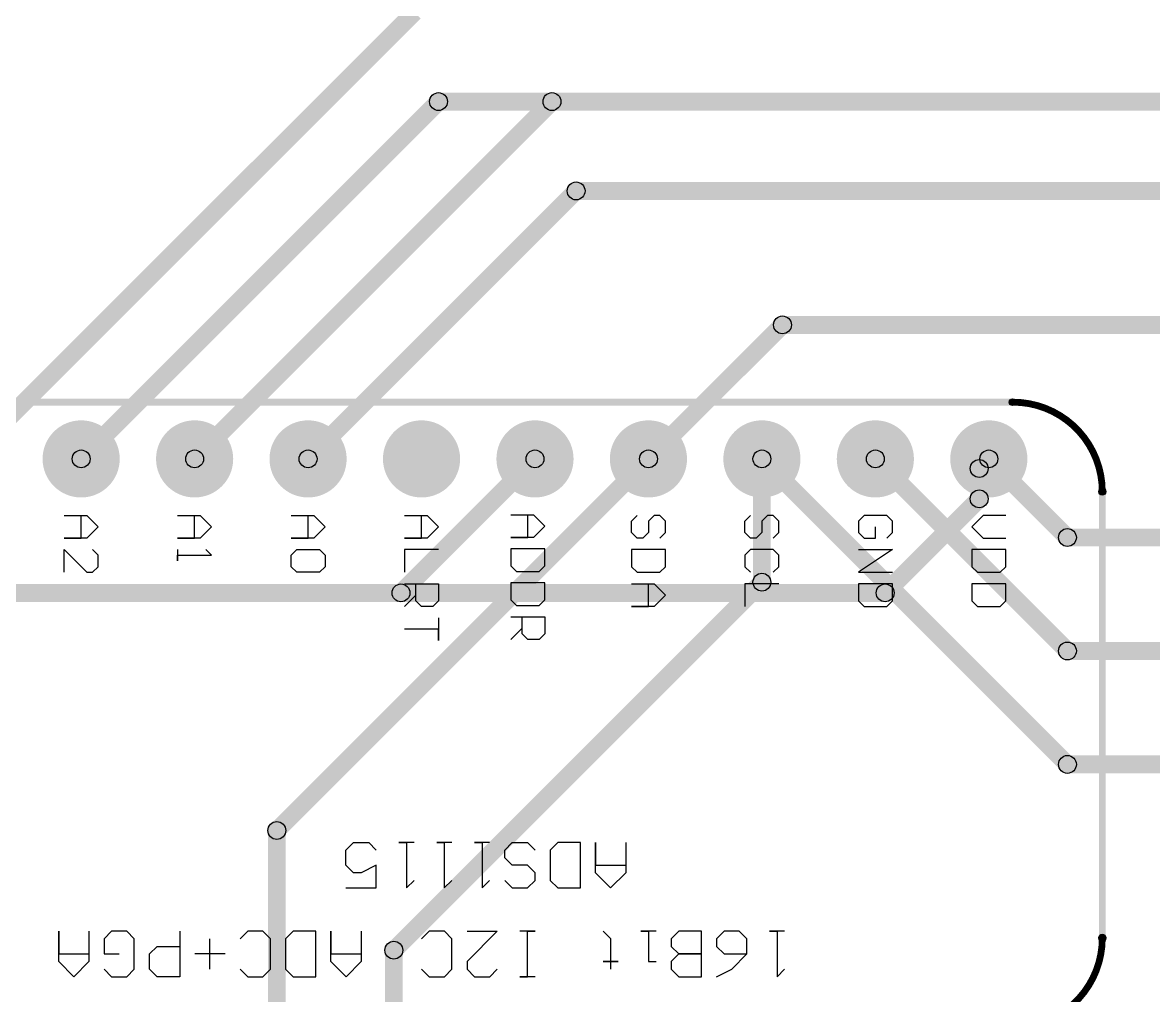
# Model space of a CAD drawing. Header units: millimetres. Extents: x 1.24 to 8.03, y 2.12 to 7.05.
# Drawn here: x 3.964 to 4.961, y 2.913 to 3.77 of the extents above; entities that cross this region are included whole.
import ezdxf

# ---------------------------------------------------------------- set-up
doc = ezdxf.new("R2010")
doc.units = ezdxf.units.MM
doc.header["$MEASUREMENT"] = 0
for name, color, linetype in [('BottomLayer', 5, 'Continuous'), ('BottomSolder', 6, 'Continuous'), ('MultiLayer', 9, 'Continuous'), ('PadHoleLayer', 156, 'Continuous'), ('TopLayer', 1, 'Continuous'), ('TopOverlay', 2, 'Continuous'), ('TopSolder', 216, 'Continuous')]:
    doc.layers.add(name, color=color, linetype=linetype)

# ---------------------------------------------------------------- blocks, each defined once
blk = doc.blocks.new('ADS1115_BREAKOUT_BOARD_NO_HOLES_148')
at = {"layer": 'BottomLayer'}
h = blk.add_hatch(color=5, dxfattribs=at)
edge = h.paths.add_edge_path()
edge.add_arc((0.11, 0.05), 0.03, 0, 360)
h = blk.add_hatch(color=5, dxfattribs=at)
edge = h.paths.add_edge_path()
edge.add_arc((0.21, 0.05), 0.03, 0, 360)
h = blk.add_hatch(color=5, dxfattribs=at)
edge = h.paths.add_edge_path()
edge.add_arc((0.31, 0.05), 0.03, 0, 360)
h = blk.add_hatch(color=5, dxfattribs=at)
edge = h.paths.add_edge_path()
edge.add_arc((0.41, 0.05), 0.03, 0, 360)
h = blk.add_hatch(color=5, dxfattribs=at)
edge = h.paths.add_edge_path()
edge.add_arc((0.51, 0.05), 0.03, 0, 360)
h = blk.add_hatch(color=5, dxfattribs=at)
edge = h.paths.add_edge_path()
edge.add_arc((0.61, 0.05), 0.03, 0, 360)
h = blk.add_hatch(color=5, dxfattribs=at)
edge = h.paths.add_edge_path()
edge.add_arc((0.71, 0.05), 0.03, 0, 360)
h = blk.add_hatch(color=5, dxfattribs=at)
edge = h.paths.add_edge_path()
edge.add_arc((0.81, 0.05), 0.03, 0, 360)
h = blk.add_hatch(color=5, dxfattribs=at)
edge = h.paths.add_edge_path()
edge.add_arc((0.91, 0.05), 0.03, 0, 360)
at = {"layer": 'BottomSolder'}
h = blk.add_hatch(color=6, dxfattribs=at)
edge = h.paths.add_edge_path()
edge.add_arc((0.11, 0.05), 0.034, 0, 360)
h = blk.add_hatch(color=6, dxfattribs=at)
edge = h.paths.add_edge_path()
edge.add_arc((0.21, 0.05), 0.034, 0, 360)
h = blk.add_hatch(color=6, dxfattribs=at)
edge = h.paths.add_edge_path()
edge.add_arc((0.31, 0.05), 0.034, 0, 360)
h = blk.add_hatch(color=6, dxfattribs=at)
edge = h.paths.add_edge_path()
edge.add_arc((0.41, 0.05), 0.034, 0, 360)
h = blk.add_hatch(color=6, dxfattribs=at)
edge = h.paths.add_edge_path()
edge.add_arc((0.51, 0.05), 0.034, 0, 360)
h = blk.add_hatch(color=6, dxfattribs=at)
edge = h.paths.add_edge_path()
edge.add_arc((0.61, 0.05), 0.034, 0, 360)
h = blk.add_hatch(color=6, dxfattribs=at)
edge = h.paths.add_edge_path()
edge.add_arc((0.71, 0.05), 0.034, 0, 360)
h = blk.add_hatch(color=6, dxfattribs=at)
edge = h.paths.add_edge_path()
edge.add_arc((0.81, 0.05), 0.034, 0, 360)
h = blk.add_hatch(color=6, dxfattribs=at)
edge = h.paths.add_edge_path()
edge.add_arc((0.91, 0.05), 0.034, 0, 360)
at = {"layer": 'MultiLayer'}
h = blk.add_hatch(color=9, dxfattribs=at)
edge = h.paths.add_edge_path()
edge.add_arc((0.11, 0.05), 0.03, 0, 360)
h = blk.add_hatch(color=9, dxfattribs=at)
edge = h.paths.add_edge_path()
edge.add_arc((0.21, 0.05), 0.03, 0, 360)
h = blk.add_hatch(color=9, dxfattribs=at)
edge = h.paths.add_edge_path()
edge.add_arc((0.31, 0.05), 0.03, 0, 360)
h = blk.add_hatch(color=9, dxfattribs=at)
edge = h.paths.add_edge_path()
edge.add_arc((0.41, 0.05), 0.03, 0, 360)
h = blk.add_hatch(color=9, dxfattribs=at)
edge = h.paths.add_edge_path()
edge.add_arc((0.51, 0.05), 0.03, 0, 360)
h = blk.add_hatch(color=9, dxfattribs=at)
edge = h.paths.add_edge_path()
edge.add_arc((0.61, 0.05), 0.03, 0, 360)
h = blk.add_hatch(color=9, dxfattribs=at)
edge = h.paths.add_edge_path()
edge.add_arc((0.71, 0.05), 0.03, 0, 360)
h = blk.add_hatch(color=9, dxfattribs=at)
edge = h.paths.add_edge_path()
edge.add_arc((0.81, 0.05), 0.03, 0, 360)
h = blk.add_hatch(color=9, dxfattribs=at)
edge = h.paths.add_edge_path()
edge.add_arc((0.91, 0.05), 0.03, 0, 360)
at = {"layer": 'PadHoleLayer'}
h = blk.add_hatch(color=156, dxfattribs=at)
edge = h.paths.add_edge_path()
edge.add_arc((0.11, 0.05), 0.018, 0, 360)
h = blk.add_hatch(color=156, dxfattribs=at)
edge = h.paths.add_edge_path()
edge.add_arc((0.21, 0.05), 0.018, 0, 360)
h = blk.add_hatch(color=156, dxfattribs=at)
edge = h.paths.add_edge_path()
edge.add_arc((0.31, 0.05), 0.018, 0, 360)
h = blk.add_hatch(color=156, dxfattribs=at)
edge = h.paths.add_edge_path()
edge.add_arc((0.41, 0.05), 0.018, 0, 360)
h = blk.add_hatch(color=156, dxfattribs=at)
edge = h.paths.add_edge_path()
edge.add_arc((0.51, 0.05), 0.018, 0, 360)
h = blk.add_hatch(color=156, dxfattribs=at)
edge = h.paths.add_edge_path()
edge.add_arc((0.61, 0.05), 0.018, 0, 360)
h = blk.add_hatch(color=156, dxfattribs=at)
edge = h.paths.add_edge_path()
edge.add_arc((0.71, 0.05), 0.018, 0, 360)
h = blk.add_hatch(color=156, dxfattribs=at)
edge = h.paths.add_edge_path()
edge.add_arc((0.81, 0.05), 0.018, 0, 360)
h = blk.add_hatch(color=156, dxfattribs=at)
edge = h.paths.add_edge_path()
edge.add_arc((0.91, 0.05), 0.018, 0, 360)
at = {"layer": 'TopLayer'}
h = blk.add_hatch(color=1, dxfattribs=at)
edge = h.paths.add_edge_path()
edge.add_arc((0.11, 0.05), 0.03, 0, 360)
h = blk.add_hatch(color=1, dxfattribs=at)
edge = h.paths.add_edge_path()
edge.add_arc((0.21, 0.05), 0.03, 0, 360)
h = blk.add_hatch(color=1, dxfattribs=at)
edge = h.paths.add_edge_path()
edge.add_arc((0.31, 0.05), 0.03, 0, 360)
h = blk.add_hatch(color=1, dxfattribs=at)
edge = h.paths.add_edge_path()
edge.add_arc((0.41, 0.05), 0.03, 0, 360)
h = blk.add_hatch(color=1, dxfattribs=at)
edge = h.paths.add_edge_path()
edge.add_arc((0.51, 0.05), 0.03, 0, 360)
h = blk.add_hatch(color=1, dxfattribs=at)
edge = h.paths.add_edge_path()
edge.add_arc((0.61, 0.05), 0.03, 0, 360)
h = blk.add_hatch(color=1, dxfattribs=at)
edge = h.paths.add_edge_path()
edge.add_arc((0.71, 0.05), 0.03, 0, 360)
h = blk.add_hatch(color=1, dxfattribs=at)
edge = h.paths.add_edge_path()
edge.add_arc((0.81, 0.05), 0.03, 0, 360)
h = blk.add_hatch(color=1, dxfattribs=at)
edge = h.paths.add_edge_path()
edge.add_arc((0.91, 0.05), 0.03, 0, 360)
at = {"layer": 'TopOverlay'}
h = blk.add_hatch(color=2, dxfattribs=at)
edge = h.paths.add_edge_path()
edge.add_arc((0.01, 0.47244), 0.003, 0, 360)
h = blk.add_hatch(color=2, dxfattribs=at)
edge = h.paths.add_edge_path()
edge.add_arc((0.01, 0.472), 0.003, 0, 360)
for points in [[(0.007, 0.472), (0.013, 0.472), (0.013, 0.079), (0.007, 0.079)], [(1.03, 0.003), (1.03, -0.003), (0.089, -0.003), (0.089, 0.003)]]:
    blk.add_hatch(color=2, dxfattribs=at).paths.add_polyline_path(points)
h = blk.add_hatch(color=2, dxfattribs=at)
edge = h.paths.add_edge_path()
edge.add_arc((0.01, 0.079), 0.003, 0, 360)
h = blk.add_hatch(color=2, dxfattribs=at)
edge = h.paths.add_edge_path()
edge.add_arc((0.01, 0.07874), 0.003, 0, 360)
h = blk.add_hatch(color=2, dxfattribs=at)
edge = h.paths.add_edge_path()
edge.add_arc((0.08874, 0), 0.003, 0, 360)
h = blk.add_hatch(color=2, dxfattribs=at)
edge = h.paths.add_edge_path()
edge.add_arc((0.089, 0), 0.003, 0, 360)
at = {"layer": 'TopSolder'}
h = blk.add_hatch(color=216, dxfattribs=at)
edge = h.paths.add_edge_path()
edge.add_arc((0.11, 0.05), 0.034, 0, 360)
h = blk.add_hatch(color=216, dxfattribs=at)
edge = h.paths.add_edge_path()
edge.add_arc((0.21, 0.05), 0.034, 0, 360)
h = blk.add_hatch(color=216, dxfattribs=at)
edge = h.paths.add_edge_path()
edge.add_arc((0.31, 0.05), 0.034, 0, 360)
h = blk.add_hatch(color=216, dxfattribs=at)
edge = h.paths.add_edge_path()
edge.add_arc((0.41, 0.05), 0.034, 0, 360)
h = blk.add_hatch(color=216, dxfattribs=at)
edge = h.paths.add_edge_path()
edge.add_arc((0.51, 0.05), 0.034, 0, 360)
h = blk.add_hatch(color=216, dxfattribs=at)
edge = h.paths.add_edge_path()
edge.add_arc((0.61, 0.05), 0.034, 0, 360)
h = blk.add_hatch(color=216, dxfattribs=at)
edge = h.paths.add_edge_path()
edge.add_arc((0.71, 0.05), 0.034, 0, 360)
h = blk.add_hatch(color=216, dxfattribs=at)
edge = h.paths.add_edge_path()
edge.add_arc((0.81, 0.05), 0.034, 0, 360)
h = blk.add_hatch(color=216, dxfattribs=at)
edge = h.paths.add_edge_path()
edge.add_arc((0.91, 0.05), 0.034, 0, 360)
at = {"layer": 'TopOverlay'}
for p, q in [((0.29666, 0.50639), (0.29, 0.49972)), ((0.29666, 0.4664), (0.29666, 0.50639)), ((0.33665, 0.49972), (0.32332, 0.48639)), ((0.34998, 0.50639), (0.33665, 0.49972)), ((0.36331, 0.50639), (0.36331, 0.4664)), ((0.3833, 0.50639), (0.36331, 0.50639)), ((0.38997, 0.49972), (0.3833, 0.50639)), ((0.38997, 0.49306), (0.38997, 0.49972)), ((0.44328, 0.49972), (0.44328, 0.49306)), ((0.50993, 0.50639), (0.52326, 0.50639)), ((0.52326, 0.50639), (0.51659, 0.50639)), ((0.51659, 0.50639), (0.51659, 0.4664)), ((0.54992, 0.50639), (0.54325, 0.49972)), ((0.56324, 0.50639), (0.54992, 0.50639)), ((0.56991, 0.49972), (0.56324, 0.50639)), ((0.56991, 0.49306), (0.56991, 0.49972)), ((0.5899, 0.50639), (0.58324, 0.49972)), ((0.58324, 0.49972), (0.58324, 0.47306)), ((0.60323, 0.50639), (0.5899, 0.50639)), ((0.6099, 0.49972), (0.60323, 0.50639)), ((0.66321, 0.49306), (0.67654, 0.50639)), ((0.67654, 0.50639), (0.68987, 0.49306)), ((0.7032, 0.50639), (0.7032, 0.4664)), ((0.72319, 0.50639), (0.7032, 0.50639)), ((0.72986, 0.49972), (0.72319, 0.50639)), ((0.72986, 0.47306), (0.72986, 0.49972)), ((0.74985, 0.50639), (0.74319, 0.49972)), ((0.74319, 0.49972), (0.74319, 0.47306)), ((0.76318, 0.50639), (0.74985, 0.50639)), ((0.76984, 0.49972), (0.76318, 0.50639)), ((0.7965, 0.49972), (0.7965, 0.47306)), ((0.82316, 0.4664), (0.82316, 0.50639)), ((0.82316, 0.50639), (0.84315, 0.50639)), ((0.84315, 0.50639), (0.84982, 0.49972)), ((0.84982, 0.49972), (0.84982, 0.48639)), ((0.86981, 0.50639), (0.86315, 0.49972)), ((0.86315, 0.49972), (0.86315, 0.47306)), ((0.88314, 0.50639), (0.86981, 0.50639)), ((0.8898, 0.49972), (0.88314, 0.50639)), ((0.90313, 0.49306), (0.91646, 0.50639)), ((0.91646, 0.50639), (0.92979, 0.49306)), ((0.3833, 0.48639), (0.38997, 0.49306)), ((0.40996, 0.49306), (0.4033, 0.49306)), ((0.40996, 0.4664), (0.40996, 0.49306)), ((0.44328, 0.49306), (0.43662, 0.49306)), ((0.43662, 0.49306), (0.44995, 0.49306)), ((0.44995, 0.49306), (0.44328, 0.49306)), ((0.44328, 0.49306), (0.44328, 0.47306)), ((0.54325, 0.4664), (0.56991, 0.49306)), ((0.66321, 0.4664), (0.66321, 0.49306)), ((0.68987, 0.49306), (0.68987, 0.4664)), ((0.90313, 0.4664), (0.90313, 0.49306)), ((0.92979, 0.49306), (0.92979, 0.4664)), ((0.32332, 0.48639), (0.32332, 0.47306)), ((0.34332, 0.48639), (0.32332, 0.48639)), ((0.34998, 0.47973), (0.34332, 0.48639)), ((0.34998, 0.47306), (0.34998, 0.47973)), ((0.3833, 0.48639), (0.36331, 0.48639)), ((0.36331, 0.48639), (0.3833, 0.48639)), ((0.38997, 0.47973), (0.3833, 0.48639)), ((0.38997, 0.47306), (0.38997, 0.47973)), ((0.68987, 0.48639), (0.66321, 0.48639)), ((0.68987, 0.4664), (0.68987, 0.48639)), ((0.78317, 0.48639), (0.80983, 0.48639)), ((0.84315, 0.47973), (0.82316, 0.47973)), ((0.84982, 0.48639), (0.84315, 0.47973)), ((0.8898, 0.48639), (0.87648, 0.48639)), ((0.8898, 0.47306), (0.8898, 0.48639)), ((0.92979, 0.48639), (0.90313, 0.48639)), ((0.92979, 0.4664), (0.92979, 0.48639)), ((0.32332, 0.47306), (0.32999, 0.4664)), ((0.34332, 0.4664), (0.34998, 0.47306)), ((0.3833, 0.4664), (0.38997, 0.47306)), ((0.44328, 0.47306), (0.44995, 0.4664)), ((0.58324, 0.47306), (0.5899, 0.4664)), ((0.60323, 0.4664), (0.6099, 0.47306)), ((0.72319, 0.4664), (0.72986, 0.47306)), ((0.74319, 0.47306), (0.74985, 0.4664)), ((0.76318, 0.4664), (0.76984, 0.47306)), ((0.86315, 0.47306), (0.86981, 0.4664)), ((0.88314, 0.4664), (0.8898, 0.47306)), ((0.29, 0.4664), (0.30333, 0.4664)), ((0.30333, 0.4664), (0.29666, 0.4664)), ((0.32999, 0.4664), (0.34332, 0.4664)), ((0.36331, 0.4664), (0.3833, 0.4664)), ((0.4033, 0.4664), (0.41663, 0.4664)), ((0.41663, 0.4664), (0.40996, 0.4664)), ((0.51659, 0.4664), (0.50993, 0.4664)), ((0.50993, 0.4664), (0.52326, 0.4664)), ((0.56991, 0.4664), (0.54325, 0.4664)), ((0.5899, 0.4664), (0.60323, 0.4664)), ((0.7032, 0.4664), (0.72319, 0.4664)), ((0.74985, 0.4664), (0.76318, 0.4664)), ((0.86981, 0.4664), (0.88314, 0.4664)), ((0.43, 0.41486), (0.44333, 0.42819)), ((0.44333, 0.42819), (0.45666, 0.41486)), ((0.46999, 0.42819), (0.46999, 0.3882)), ((0.48998, 0.42819), (0.46999, 0.42819)), ((0.49665, 0.42152), (0.48998, 0.42819)), ((0.49665, 0.39486), (0.49665, 0.42152)), ((0.51664, 0.42819), (0.50997, 0.42152)), ((0.50997, 0.42152), (0.50997, 0.41486)), ((0.52997, 0.42819), (0.51664, 0.42819)), ((0.53663, 0.42152), (0.52997, 0.42819)), ((0.55663, 0.42819), (0.54996, 0.42152)), ((0.55663, 0.3882), (0.55663, 0.42819)), ((0.58995, 0.42819), (0.58328, 0.42152)), ((0.58995, 0.3882), (0.58995, 0.42819)), ((0.62327, 0.42819), (0.61661, 0.42152)), ((0.62327, 0.3882), (0.62327, 0.42819)), ((0.67659, 0.42819), (0.64993, 0.42819)), ((0.64993, 0.42819), (0.64993, 0.40819)), ((0.43, 0.3882), (0.43, 0.41486)), ((0.45666, 0.41486), (0.45666, 0.3882)), ((0.50997, 0.41486), (0.51664, 0.40819)), ((0.64993, 0.40819), (0.66326, 0.41486)), ((0.66326, 0.41486), (0.66992, 0.41486)), ((0.66992, 0.41486), (0.67659, 0.40819)), ((0.45666, 0.40819), (0.43, 0.40819)), ((0.45666, 0.3882), (0.45666, 0.40819)), ((0.51664, 0.40819), (0.52997, 0.40819)), ((0.52997, 0.40819), (0.53663, 0.40153)), ((0.53663, 0.40153), (0.53663, 0.39486)), ((0.67659, 0.40819), (0.67659, 0.39486)), ((0.48998, 0.3882), (0.49665, 0.39486)), ((0.51664, 0.3882), (0.50997, 0.39486)), ((0.53663, 0.39486), (0.52997, 0.3882)), ((0.65659, 0.3882), (0.64993, 0.39486)), ((0.67659, 0.39486), (0.66992, 0.3882)), ((0.46999, 0.3882), (0.48998, 0.3882)), ((0.52997, 0.3882), (0.51664, 0.3882)), ((0.54996, 0.3882), (0.56329, 0.3882)), ((0.56329, 0.3882), (0.55663, 0.3882)), ((0.58328, 0.3882), (0.59661, 0.3882)), ((0.59661, 0.3882), (0.58995, 0.3882)), ((0.61661, 0.3882), (0.62994, 0.3882)), ((0.62994, 0.3882), (0.62327, 0.3882)), ((0.66992, 0.3882), (0.65659, 0.3882)), ((0.59501, 0.18997), (0.59501, 0.20996)), ((0.59501, 0.20996), (0.59501, 0.19997)), ((0.50141, 0.20427), (0.50641, 0.20926)), ((0.50141, 0.18927), (0.50141, 0.20427)), ((0.50641, 0.20926), (0.5164, 0.20926)), ((0.5164, 0.20926), (0.5214, 0.20427)), ((0.5214, 0.19927), (0.5314, 0.20926)), ((0.5214, 0.20427), (0.5214, 0.18927)), ((0.59501, 0.19997), (0.625, 0.19997)), ((0.10001, 0.17997), (0.09501, 0.17498)), ((0.12, 0.17997), (0.10001, 0.17997)), ((0.125, 0.17498), (0.12, 0.17997)), ((0.20001, 0.17997), (0.19501, 0.17498)), ((0.22, 0.17997), (0.20001, 0.17997)), ((0.225, 0.17498), (0.22, 0.17997)), ((0.325, 0.15998), (0.325, 0.17997)), ((0.39501, 0.16998), (0.40501, 0.17997)), ((0.40501, 0.17997), (0.425, 0.17997)), ((0.425, 0.17997), (0.41, 0.17997)), ((0.41, 0.17997), (0.41, 0.15998)), ((0.5314, 0.18927), (0.50141, 0.18927)), ((0.59501, 0.17498), (0.60001, 0.17997)), ((0.60001, 0.17997), (0.61, 0.17997)), ((0.61, 0.17997), (0.615, 0.17498)), ((0.615, 0.16998), (0.625, 0.17997)), ((0.09501, 0.17498), (0.09501, 0.15998)), ((0.125, 0.15998), (0.125, 0.17498)), ((0.19501, 0.17498), (0.19501, 0.15998)), ((0.225, 0.15998), (0.225, 0.17498)), ((0.40501, 0.15998), (0.39501, 0.16998)), ((0.50641, 0.17927), (0.50141, 0.17428)), ((0.50141, 0.17428), (0.50141, 0.15928)), ((0.5264, 0.17927), (0.50641, 0.17927)), ((0.5314, 0.17428), (0.5264, 0.17927)), ((0.5314, 0.15928), (0.5314, 0.17428)), ((0.59501, 0.15998), (0.59501, 0.17498)), ((0.615, 0.17498), (0.615, 0.15998)), ((0.09501, 0.15998), (0.125, 0.15998)), ((0.19501, 0.15998), (0.225, 0.15998)), ((0.29501, 0.15998), (0.325, 0.15998)), ((0.425, 0.15998), (0.40501, 0.15998)), ((0.625, 0.15998), (0.59501, 0.15998)), ((0.10001, 0.14998), (0.09501, 0.14499)), ((0.12, 0.14998), (0.10001, 0.14998)), ((0.125, 0.14499), (0.12, 0.14998)), ((0.19501, 0.12999), (0.225, 0.14998)), ((0.225, 0.14998), (0.19501, 0.14998)), ((0.30001, 0.14998), (0.29501, 0.14499)), ((0.325, 0.14499), (0.32, 0.14998)), ((0.40001, 0.14998), (0.39501, 0.14499)), ((0.42, 0.14998), (0.40001, 0.14998)), ((0.425, 0.14499), (0.42, 0.14998)), ((0.50141, 0.15928), (0.5314, 0.15928)), ((0.625, 0.12999), (0.625, 0.14998)), ((0.69501, 0.14499), (0.70001, 0.14998)), ((0.70001, 0.14998), (0.72, 0.14998)), ((0.72, 0.14998), (0.725, 0.14499)), ((0.90001, 0.14998), (0.89501, 0.14499)), ((0.90501, 0.14998), (0.90001, 0.14998)), ((0.925, 0.12999), (0.90501, 0.14998)), ((0.925, 0.14998), (0.925, 0.12999)), ((0.09501, 0.14499), (0.09501, 0.12999)), ((0.125, 0.12999), (0.125, 0.14499)), ((0.29501, 0.14499), (0.29501, 0.13499)), ((0.325, 0.13499), (0.325, 0.14499)), ((0.39501, 0.14499), (0.39501, 0.12999)), ((0.425, 0.12999), (0.425, 0.14499)), ((0.50641, 0.14928), (0.50141, 0.14429)), ((0.50141, 0.14429), (0.50141, 0.12929)), ((0.5264, 0.14928), (0.50641, 0.14928)), ((0.5314, 0.14429), (0.5264, 0.14928)), ((0.5314, 0.12929), (0.5314, 0.14429)), ((0.69501, 0.13499), (0.69501, 0.14499)), ((0.725, 0.14499), (0.725, 0.13499)), ((0.825, 0.12999), (0.825, 0.13999)), ((0.825, 0.13999), (0.825, 0.13499)), ((0.89501, 0.14499), (0.89501, 0.13499)), ((0.09501, 0.12999), (0.125, 0.12999)), ((0.225, 0.12999), (0.19501, 0.12999)), ((0.29501, 0.13499), (0.30001, 0.12999)), ((0.30001, 0.12999), (0.32, 0.12999)), ((0.32, 0.12999), (0.325, 0.13499)), ((0.39501, 0.12999), (0.425, 0.12999)), ((0.59501, 0.12999), (0.625, 0.12999)), ((0.70001, 0.12999), (0.69501, 0.13499)), ((0.72, 0.12999), (0.70001, 0.12999)), ((0.725, 0.13499), (0.72, 0.12999)), ((0.825, 0.13499), (0.79501, 0.13499)), ((0.79501, 0.13499), (0.80001, 0.12999)), ((0.89501, 0.13499), (0.90001, 0.12999)), ((0.115, 0.11999), (0.09501, 0.11999)), ((0.125, 0.11), (0.115, 0.11999)), ((0.20001, 0.11999), (0.19501, 0.115)), ((0.22, 0.11999), (0.21, 0.11999)), ((0.21, 0.11999), (0.21, 0.11)), ((0.225, 0.115), (0.22, 0.11999)), ((0.30001, 0.11999), (0.29501, 0.115)), ((0.31, 0.115), (0.315, 0.11999)), ((0.315, 0.11999), (0.32, 0.11999)), ((0.32, 0.11999), (0.325, 0.115)), ((0.40001, 0.11999), (0.39501, 0.115)), ((0.41, 0.115), (0.415, 0.11999)), ((0.415, 0.11999), (0.42, 0.11999)), ((0.42, 0.11999), (0.425, 0.115)), ((0.50141, 0.12929), (0.5314, 0.12929)), ((0.59501, 0.11), (0.60501, 0.11999)), ((0.60501, 0.11999), (0.625, 0.11999)), ((0.625, 0.11999), (0.61, 0.11999)), ((0.61, 0.11999), (0.61, 0.1)), ((0.69501, 0.11), (0.70501, 0.11999)), ((0.70501, 0.11999), (0.725, 0.11999)), ((0.725, 0.11999), (0.71, 0.11999)), ((0.71, 0.11999), (0.71, 0.1)), ((0.79501, 0.11), (0.80501, 0.11999)), ((0.80501, 0.11999), (0.825, 0.11999)), ((0.825, 0.11999), (0.81, 0.11999)), ((0.81, 0.11999), (0.81, 0.1)), ((0.89501, 0.11), (0.90501, 0.11999)), ((0.90501, 0.11999), (0.925, 0.11999)), ((0.925, 0.11999), (0.91, 0.11999)), ((0.91, 0.11999), (0.91, 0.1)), ((0.115, 0.1), (0.125, 0.11)), ((0.19501, 0.115), (0.19501, 0.105)), ((0.225, 0.105), (0.225, 0.115)), ((0.29501, 0.115), (0.29501, 0.105)), ((0.31, 0.105), (0.31, 0.115)), ((0.325, 0.115), (0.325, 0.105)), ((0.39501, 0.115), (0.39501, 0.105)), ((0.41, 0.105), (0.41, 0.115)), ((0.425, 0.115), (0.425, 0.105)), ((0.50141, 0.1093), (0.51141, 0.11929)), ((0.51141, 0.11929), (0.5314, 0.11929)), ((0.5314, 0.11929), (0.5164, 0.11929)), ((0.5164, 0.11929), (0.5164, 0.0993)), ((0.60501, 0.1), (0.59501, 0.11)), ((0.70501, 0.1), (0.69501, 0.11)), ((0.80501, 0.1), (0.79501, 0.11)), ((0.90501, 0.1), (0.89501, 0.11)), ((0.09501, 0.1), (0.115, 0.1)), ((0.19501, 0.105), (0.20001, 0.1)), ((0.20001, 0.1), (0.22, 0.1)), ((0.22, 0.1), (0.225, 0.105)), ((0.29501, 0.105), (0.30001, 0.1)), ((0.30001, 0.1), (0.30501, 0.1)), ((0.30501, 0.1), (0.31, 0.105)), ((0.325, 0.105), (0.32, 0.1)), ((0.39501, 0.105), (0.40001, 0.1)), ((0.40001, 0.1), (0.40501, 0.1)), ((0.40501, 0.1), (0.41, 0.105)), ((0.425, 0.105), (0.42, 0.1)), ((0.51141, 0.0993), (0.50141, 0.1093)), ((0.625, 0.1), (0.60501, 0.1)), ((0.725, 0.1), (0.70501, 0.1)), ((0.825, 0.1), (0.80501, 0.1)), ((0.925, 0.1), (0.90501, 0.1)), ((0.5314, 0.0993), (0.51141, 0.0993))]:
    blk.add_line(p, q, dxfattribs=at)
at = {"layer": 'TopOverlay', "const_width": 0.006}
for points in [[(0.01, 0.47244, -0.414511), (0.08874, 0.55118)], [(0.08874, 0, -0.414511), (0.01, 0.07874)]]:
    blk.add_lwpolyline(points, format="xyb", dxfattribs=at)
at = {"layer": 'TopOverlay'}
for centre in [(0.01, 0.47244), (0.01, 0.472), (0.01, 0.079), (0.01, 0.07874), (0.08874, 0), (0.089, 0)]:
    blk.add_circle(centre, 0.003, dxfattribs=at)

msp = doc.modelspace()

# ---------------------------------------------------------------- hatches: boundary and pattern name
at = {"layer": 'BottomLayer'}
for points in [[(3.92132, 3.38026), (3.91018, 3.39139), (4.30388, 3.7851), (4.31502, 3.77396)], [(4.33071, 3.69291), (4.33071, 3.70866), (5.46781, 3.70866), (5.46781, 3.69291)], [(4.02132, 3.38026), (4.01018, 3.39139), (4.32514, 3.70636), (4.33628, 3.69522)], [(4.52132, 3.38026), (4.51018, 3.39139), (4.62829, 3.5095), (4.63943, 3.49837)], [(4.63386, 3.49606), (4.63386, 3.51181), (5.11811, 3.51181), (5.11811, 3.49606)], [(4.30321, 3.26215), (4.29207, 3.27328), (4.41018, 3.39139), (4.42132, 3.38026)], [(4.81285, 3.37179), (4.80171, 3.38293), (4.81018, 3.39139), (4.82132, 3.38026)], [(4.81515, 3.35059), (4.79941, 3.35059), (4.79941, 3.37736), (4.81515, 3.37736)], [(4.72998, 3.26215), (4.71884, 3.27328), (4.80171, 3.35616), (4.81285, 3.34502)], [(2.64677, 3.25984), (2.64677, 3.27559), (4.29764, 3.27559), (4.29764, 3.25984)], [(4.29764, 3.25984), (4.29764, 3.27559), (4.72441, 3.27559), (4.72441, 3.25984)]]:
    msp.add_hatch(color=5, dxfattribs=at).paths.add_polyline_path(points)
h = msp.add_hatch(color=5, dxfattribs=at)
edge = h.paths.add_edge_path()
edge.add_arc((4.33071, 3.70079), 0.00787, 0, 360)
h = msp.add_hatch(color=5, dxfattribs=at)
edge = h.paths.add_edge_path()
edge.add_arc((4.33071, 3.70079), 0.00787, 0, 360)
h = msp.add_hatch(color=5, dxfattribs=at)
edge = h.paths.add_edge_path()
edge.add_arc((4.63386, 3.50394), 0.00787, 0, 360)
h = msp.add_hatch(color=5, dxfattribs=at)
edge = h.paths.add_edge_path()
edge.add_arc((4.63386, 3.50394), 0.00787, 0, 360)
h = msp.add_hatch(color=5, dxfattribs=at)
edge = h.paths.add_edge_path()
edge.add_arc((4.01575, 3.38583), 0.00787, 0, 360)
h = msp.add_hatch(color=5, dxfattribs=at)
edge = h.paths.add_edge_path()
edge.add_arc((4.01575, 3.38583), 0.00787, 0, 360)
h = msp.add_hatch(color=5, dxfattribs=at)
edge = h.paths.add_edge_path()
edge.add_arc((4.01575, 3.38583), 0.00787, 0, 360)
h = msp.add_hatch(color=5, dxfattribs=at)
edge = h.paths.add_edge_path()
edge.add_arc((4.41575, 3.38583), 0.00787, 0, 360)
h = msp.add_hatch(color=5, dxfattribs=at)
edge = h.paths.add_edge_path()
edge.add_arc((4.51575, 3.38583), 0.00787, 0, 360)
h = msp.add_hatch(color=5, dxfattribs=at)
edge = h.paths.add_edge_path()
edge.add_arc((4.81575, 3.38583), 0.00787, 0, 360)
h = msp.add_hatch(color=5, dxfattribs=at)
edge = h.paths.add_edge_path()
edge.add_arc((4.80728, 3.37736), 0.00787, 0, 360)
h = msp.add_hatch(color=5, dxfattribs=at)
edge = h.paths.add_edge_path()
edge.add_arc((4.80728, 3.37736), 0.00787, 0, 360)
h = msp.add_hatch(color=5, dxfattribs=at)
edge = h.paths.add_edge_path()
edge.add_arc((4.80728, 3.35059), 0.00787, 0, 360)
h = msp.add_hatch(color=5, dxfattribs=at)
edge = h.paths.add_edge_path()
edge.add_arc((4.80728, 3.35059), 0.00787, 0, 360)
h = msp.add_hatch(color=5, dxfattribs=at)
edge = h.paths.add_edge_path()
edge.add_arc((4.29764, 3.26772), 0.00787, 0, 360)
h = msp.add_hatch(color=5, dxfattribs=at)
edge = h.paths.add_edge_path()
edge.add_arc((4.29764, 3.26772), 0.00787, 0, 360)
h = msp.add_hatch(color=5, dxfattribs=at)
edge = h.paths.add_edge_path()
edge.add_arc((4.29764, 3.26772), 0.00787, 0, 360)
h = msp.add_hatch(color=5, dxfattribs=at)
edge = h.paths.add_edge_path()
edge.add_arc((4.72441, 3.26772), 0.00787, 0, 360)
h = msp.add_hatch(color=5, dxfattribs=at)
edge = h.paths.add_edge_path()
edge.add_arc((4.72441, 3.26772), 0.00787, 0, 360)
at = {"layer": 'TopLayer'}
h = msp.add_hatch(color=1, dxfattribs=at)
edge = h.paths.add_edge_path()
edge.add_arc((4.43071, 3.70079), 0.00787, 0, 360)
h = msp.add_hatch(color=1, dxfattribs=at)
edge = h.paths.add_edge_path()
edge.add_arc((4.43071, 3.70079), 0.00787, 0, 360)
for points in [[(4.43071, 3.69291), (4.43071, 3.70866), (6.41616, 3.70866), (6.41616, 3.69291)], [(4.12132, 3.38026), (4.11018, 3.39139), (4.42514, 3.70636), (4.43628, 3.69522)], [(4.45197, 3.61417), (4.45197, 3.62992), (6.45669, 3.62992), (6.45669, 3.61417)], [(4.22132, 3.38026), (4.21018, 3.39139), (4.4464, 3.62761), (4.45754, 3.61648)], [(4.19376, 3.0527), (4.18262, 3.06384), (4.51018, 3.39139), (4.52132, 3.38026)], [(4.61018, 3.38026), (4.62132, 3.39139), (4.89061, 3.1221), (4.87947, 3.11097)], [(4.71018, 3.38026), (4.72132, 3.39139), (4.89061, 3.2221), (4.87947, 3.21097)], [(4.81018, 3.38026), (4.82132, 3.39139), (4.89061, 3.3221), (4.87947, 3.31097)], [(4.62362, 3.27717), (4.60787, 3.27717), (4.60787, 3.38583), (4.62362, 3.38583)], [(4.88504, 3.30866), (4.88504, 3.32441), (5.03937, 3.32441), (5.03937, 3.30866)], [(4.29691, 2.94719), (4.28577, 2.95832), (4.61018, 3.28273), (4.62132, 3.2716)], [(4.88504, 3.20866), (4.88504, 3.22441), (5.03937, 3.22441), (5.03937, 3.20866)], [(4.88504, 3.10866), (4.88504, 3.12441), (5.03937, 3.12441), (5.03937, 3.10866)], [(4.19606, 2.32283), (4.18032, 2.32283), (4.18032, 3.05827), (4.19606, 3.05827)], [(4.29921, 2.79528), (4.28346, 2.79528), (4.28346, 2.95276), (4.29921, 2.95276)]]:
    msp.add_hatch(color=1, dxfattribs=at).paths.add_polyline_path(points)
h = msp.add_hatch(color=1, dxfattribs=at)
edge = h.paths.add_edge_path()
edge.add_arc((4.45197, 3.62205), 0.00787, 0, 360)
h = msp.add_hatch(color=1, dxfattribs=at)
edge = h.paths.add_edge_path()
edge.add_arc((4.45197, 3.62205), 0.00787, 0, 360)
h = msp.add_hatch(color=1, dxfattribs=at)
edge = h.paths.add_edge_path()
edge.add_arc((4.11575, 3.38583), 0.00787, 0, 360)
h = msp.add_hatch(color=1, dxfattribs=at)
edge = h.paths.add_edge_path()
edge.add_arc((4.21575, 3.38583), 0.00787, 0, 360)
h = msp.add_hatch(color=1, dxfattribs=at)
edge = h.paths.add_edge_path()
edge.add_arc((4.51575, 3.38583), 0.00787, 0, 360)
h = msp.add_hatch(color=1, dxfattribs=at)
edge = h.paths.add_edge_path()
edge.add_arc((4.61575, 3.38583), 0.00787, 0, 360)
h = msp.add_hatch(color=1, dxfattribs=at)
edge = h.paths.add_edge_path()
edge.add_arc((4.61575, 3.38583), 0.00787, 0, 360)
h = msp.add_hatch(color=1, dxfattribs=at)
edge = h.paths.add_edge_path()
edge.add_arc((4.71575, 3.38583), 0.00787, 0, 360)
h = msp.add_hatch(color=1, dxfattribs=at)
edge = h.paths.add_edge_path()
edge.add_arc((4.81575, 3.38583), 0.00787, 0, 360)
h = msp.add_hatch(color=1, dxfattribs=at)
edge = h.paths.add_edge_path()
edge.add_arc((4.88504, 3.31654), 0.00787, 0, 360)
h = msp.add_hatch(color=1, dxfattribs=at)
edge = h.paths.add_edge_path()
edge.add_arc((4.88504, 3.31654), 0.00787, 0, 360)
h = msp.add_hatch(color=1, dxfattribs=at)
edge = h.paths.add_edge_path()
edge.add_arc((4.61575, 3.27717), 0.00787, 0, 360)
h = msp.add_hatch(color=1, dxfattribs=at)
edge = h.paths.add_edge_path()
edge.add_arc((4.61575, 3.27717), 0.00787, 0, 360)
h = msp.add_hatch(color=1, dxfattribs=at)
edge = h.paths.add_edge_path()
edge.add_arc((4.88504, 3.21654), 0.00787, 0, 360)
h = msp.add_hatch(color=1, dxfattribs=at)
edge = h.paths.add_edge_path()
edge.add_arc((4.88504, 3.21654), 0.00787, 0, 360)
h = msp.add_hatch(color=1, dxfattribs=at)
edge = h.paths.add_edge_path()
edge.add_arc((4.88504, 3.11654), 0.00787, 0, 360)
h = msp.add_hatch(color=1, dxfattribs=at)
edge = h.paths.add_edge_path()
edge.add_arc((4.88504, 3.11654), 0.00787, 0, 360)
h = msp.add_hatch(color=1, dxfattribs=at)
edge = h.paths.add_edge_path()
edge.add_arc((4.18819, 3.05827), 0.00787, 0, 360)
h = msp.add_hatch(color=1, dxfattribs=at)
edge = h.paths.add_edge_path()
edge.add_arc((4.18819, 3.05827), 0.00787, 0, 360)
h = msp.add_hatch(color=1, dxfattribs=at)
edge = h.paths.add_edge_path()
edge.add_arc((4.29134, 2.95276), 0.00787, 0, 360)
h = msp.add_hatch(color=1, dxfattribs=at)
edge = h.paths.add_edge_path()
edge.add_arc((4.29134, 2.95276), 0.00787, 0, 360)

# ---------------------------------------------------------------- linework, layer by layer
at = {"layer": 'BottomLayer'}
for centre in [(4.33071, 3.70079), (4.33071, 3.70079), (4.63386, 3.50394), (4.63386, 3.50394), (4.01575, 3.38583), (4.01575, 3.38583), (4.01575, 3.38583), (4.41575, 3.38583), (4.51575, 3.38583), (4.81575, 3.38583), (4.80728, 3.37736), (4.80728, 3.37736), (4.80728, 3.35059), (4.80728, 3.35059), (4.29764, 3.26772), (4.29764, 3.26772), (4.29764, 3.26772), (4.72441, 3.26772), (4.72441, 3.26772)]:
    msp.add_circle(centre, 0.00787, dxfattribs=at)
at = {"layer": 'TopLayer'}
for centre in [(4.43071, 3.70079), (4.43071, 3.70079), (4.45197, 3.62205), (4.45197, 3.62205), (4.11575, 3.38583), (4.21575, 3.38583), (4.51575, 3.38583), (4.61575, 3.38583), (4.61575, 3.38583), (4.71575, 3.38583), (4.81575, 3.38583), (4.88504, 3.31654), (4.88504, 3.31654), (4.61575, 3.27717), (4.61575, 3.27717), (4.88504, 3.21654), (4.88504, 3.21654), (4.88504, 3.11654), (4.88504, 3.11654), (4.18819, 3.05827), (4.18819, 3.05827), (4.29134, 2.95276), (4.29134, 2.95276)]:
    msp.add_circle(centre, 0.00787, dxfattribs=at)

# ---------------------------------------------------------------- block references
at = {"rotation": 180}
msp.add_blockref('ADS1115_BREAKOUT_BOARD_NO_HOLES_148', (4.92575, 3.43583), dxfattribs=at)

doc.saveas('drawing.dxf')
